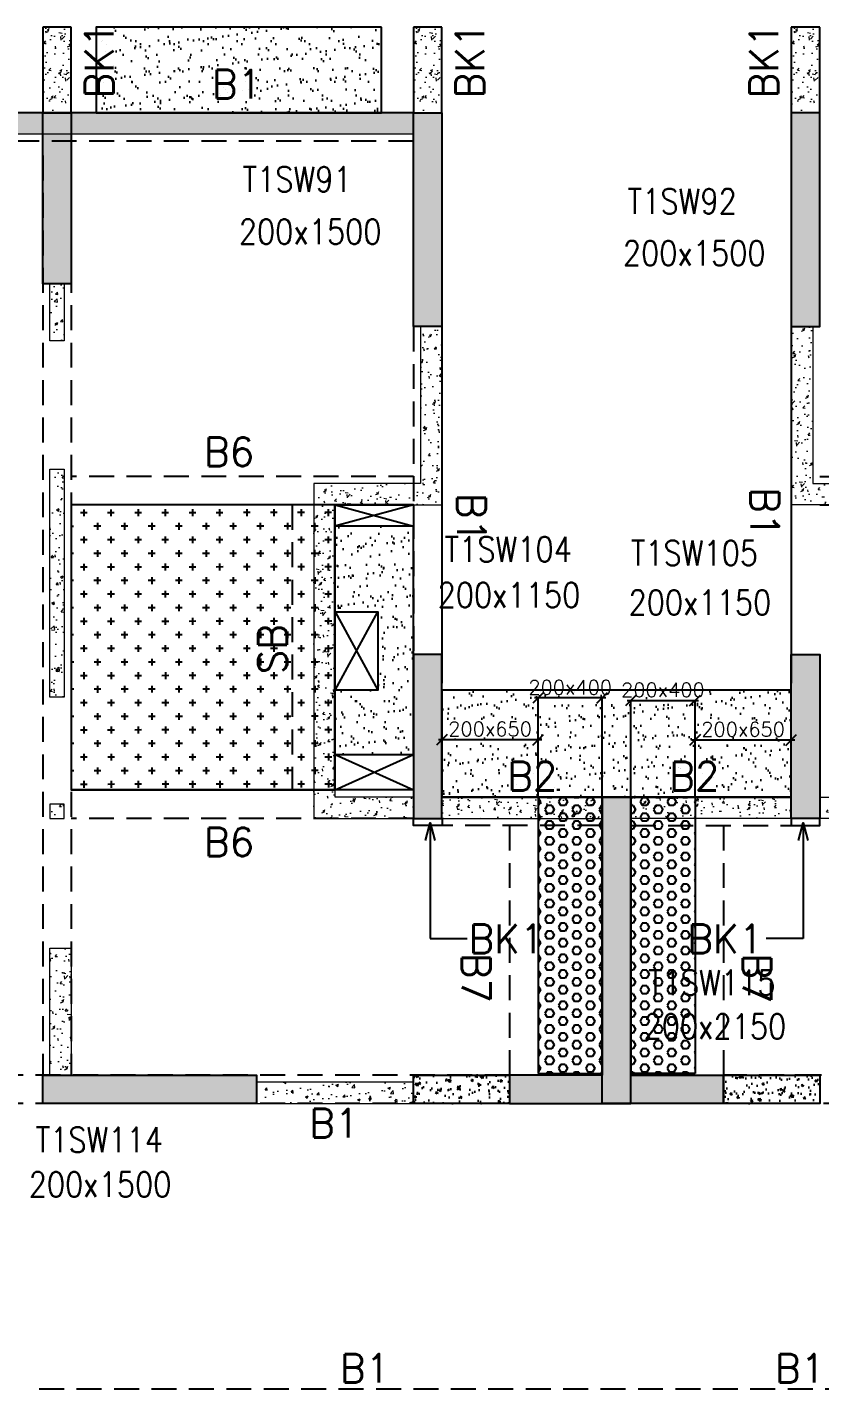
# Model space of a CAD drawing. Header units: millimetres. Extents: x 1078357 to 2594950, y -4969473 to -4636555.
# Drawn here: x 2122226 to 2127785, y -4665859 to -4656309 of the extents above; entities that cross this region are included whole.
import ezdxf

# ---------------------------------------------------------------- set-up
doc = ezdxf.new("R2010")
doc.units = ezdxf.units.MM
doc.header["$PDMODE"] = 35
for name, pattern in [('CONTINOUS', [0]), ('HIDDEN', [0.375, 0.25, -0.125]), ('New Retail block$0$CONTINOUS', [0])]:
    doc.linetypes.add(name, pattern=pattern)
doc.layers.get('0').update_dxf_attribs({"lineweight": 0})
doc.layers.get('Defpoints').update_dxf_attribs({"lineweight": 0})
for name, color, linetype, lineweight in [('A-_ANOTDIMA_D-', 6, 'Continuous', 13), ('COL. NO.', 30, 'Continuous', 25), ('COL. SIZE', 7, 'Continuous', 25), ('DIM', 9, 'Continuous', 25), ('HATCH', 8, 'Continuous', 30), ('RCC UPSTAND', 43, 'Continuous', 30), ('S-NON STR RCC WALL', 8, 'Continuous', 0)]:
    doc.layers.add(name, color=color, linetype=linetype, lineweight=lineweight)
for name, color, linetype in [('B-200x325', 201, 'HIDDEN'), ('B-200x375', 41, 'HIDDEN'), ('B-200x650', 241, 'HIDDEN'), ('B-300xSLAB THK.', 151, 'Continuous'), ('BK1-200x650', 241, 'HIDDEN'), ('DC BEAM NO.', 7, 'Continuous'), ('DROP SLAB', 8, 'Continuous'), ('NON STR. RCC WALL', 6, 'Continuous'), ('S-COLUMN_SHEAR WALL', 1, 'Continuous'), ('S-PROJECTION', 54, 'New Retail block$0$CONTINOUS'), ('SLAB FOLD', 8, 'Continuous')]:
    doc.layers.add(name, color=color, linetype=linetype)
doc.styles.add('Roman', font='romans')
doc.styles.add('ROMANS', font='romans.shx', dxfattribs={"width": 0.85})
doc.dimstyles.new('HARESH', dxfattribs={"dimtxt": 150, "dimasz": 75, "dimexe": 0, "dimexo": 0, "dimgap": 25, "dimtad": 1, "dimdec": 0, "dimdsep": 46, "dimtxsty": 'Roman', "dimblk": 'OBLIQUE', "dimcen": 225, "dimdle": 25, "dimclrd": 2, "dimclre": 2, "dimclrt": 7, "dimadec": 8, "dimazin": 1, "dimtfac": 1, "dimtdec": 0, "dimtmove": 0, "dimatfit": 0, "dimfxl": 1, "dimlwd": -1, "dimlwe": -1, "dimarcsym": 0})
pattern_1 = [(50, (-4290485.55, 23160377.68), (182.184669, -15.9390855), [19.05, -209.55]), (355, (-4290485.55, 23160377.68), (-35.2434214, 191.0568452), [15.24, -167.6405842]), (100.4514447, (-4290470.37, 23160376.35), (146.9412471, 175.1177519), [16.1900088, -178.0902446]), (46.1842, (-4290485.55, 23160428.48), (271.0790409, -42.042328), [28.575, -314.325]), (96.6355576, (-4290462.96, 23160424.97), (237.404134, 247.4261246), [24.2850231, -267.1356082]), (351.1841512, (-4290485.55, 23160428.48), (237.404134, 247.4261246), [22.859967, -251.459732]), (21, (-4290460.15, 23160415.78), (151.6143913, -102.2651982), [19.05, -209.55]), (326, (-4290460.15, 23160415.78), (61.8020283, 184.1879661), [15.24, -167.64]), (71.451445, (-4290447.52, 23160407.26), (213.4164193, 81.9227689), [16.1900088, -178.0899376]), (37.5, (-4290485.55, 23160377.68), (3.08860325, 84.55503887), [0, -165.608, 0, -170.18, 0, -168.275]), (7.5, (-4290485.55, 23160377.68), (66.8196625, 100.18057482), [0, -97.028, 0, -161.798, 0, -64.135]), (327.5, (-4290542.194, 23160377.68), (135.59059517, -5.728744), [0, -63.5, 0, -198.12, 0, -262.89]), (317.5, (-4290567.59, 23160377.68), (148.1291814, 25.42649103), [0, -82.55, 0, -131.572, 0, -186.69])]
pattern_2 = [(180, (2051610.09, -4474904.467), (-7e-15, -54.992613), [31.75, -63.5]), (300, (2051610.09, -4474904.467), (47.625, 27.496307), [31.75, -63.5]), (240, (2051578.34, -4474904.467), (47.625, -27.496307), [31.75, -63.5])]

# ---------------------------------------------------------------- blocks, each defined once
blk = doc.blocks.new('_Oblique')
at = {"color": 0, "linetype": 'ByBlock', "lineweight": -2}
blk.add_line((-0.5, -0.5), (0.5, 0.5), dxfattribs=at)
blk = doc.blocks.new('*D1564')
at = {"layer": 'Defpoints', "color": 0, "ltscale": 700, "transparency": 16777216}
for p in [(2125809.6, -4661013.9), (2125809.6, -4661709, 0), (2126259.7, -4661709, 0)]:
    blk.add_point(p, dxfattribs=at)
at = {"layer": 'DIM', "color": 2, "ltscale": 700, "transparency": 16777216}
for p, q in [((2126284.7, -4661013.9), (2125784.6, -4661013.9)), ((2125809.6, -4661709), (2125809.6, -4661013.9)), ((2126259.7, -4661709), (2126259.7, -4661013.9))]:
    blk.add_line(p, q, dxfattribs=at)
at = {"layer": 'DIM', "color": 2, "ltscale": 700, "transparency": 16777216, "xscale": 75, "yscale": 75, "zscale": 75, "rotation": 180}
blk.add_blockref('_Oblique', (2125809.6, -4661013.9), dxfattribs=at)
at = {"layer": 'DIM', "color": 2, "ltscale": 700, "transparency": 16777216, "xscale": 75, "yscale": 75, "zscale": 75}
blk.add_blockref('_Oblique', (2126259.7, -4661013.9), dxfattribs=at)
at = {"layer": 'DIM', "color": 7, "ltscale": 700, "transparency": 16777216, "insert": (2126034.7, -4660938.9), "char_height": 150, "attachment_point": 5, "style": 'Roman'}
blk.add_mtext('{\\H0.666667x;200x400}', dxfattribs=at)
blk = doc.blocks.new('*D1565')
at = {"layer": 'Defpoints', "color": 0, "ltscale": 700, "transparency": 16777216}
for p in [(2125134.9, -4661306.9), (2125134.9, -4661708.9, 0), (2125809.6, -4661709, 0)]:
    blk.add_point(p, dxfattribs=at)
at = {"layer": 'DIM', "color": 2, "ltscale": 700, "transparency": 16777216}
for p, q in [((2125834.6, -4661306.9), (2125109.9, -4661306.9)), ((2125134.9, -4661708.9), (2125134.9, -4661306.9)), ((2125809.6, -4661709), (2125809.6, -4661306.9))]:
    blk.add_line(p, q, dxfattribs=at)
at = {"layer": 'DIM', "color": 2, "ltscale": 700, "transparency": 16777216, "xscale": 75, "yscale": 75, "zscale": 75, "rotation": 180}
blk.add_blockref('_Oblique', (2125134.9, -4661306.9), dxfattribs=at)
at = {"layer": 'DIM', "color": 2, "ltscale": 700, "transparency": 16777216, "xscale": 75, "yscale": 75, "zscale": 75}
blk.add_blockref('_Oblique', (2125809.6, -4661306.9), dxfattribs=at)
at = {"layer": 'DIM', "color": 7, "ltscale": 700, "transparency": 16777216, "insert": (2125472.3, -4661231.9), "char_height": 150, "attachment_point": 5, "style": 'Roman'}
blk.add_mtext('{\\H0.666667x;200x650}', dxfattribs=at)
blk = doc.blocks.new('*D1566')
at = {"layer": 'Defpoints', "color": 0, "ltscale": 700, "transparency": 16777216}
for p in [(2126909.9, -4661032.2), (2126459.8, -4661709, 0), (2126909.9, -4661708.9, 0)]:
    blk.add_point(p, dxfattribs=at)
at = {"layer": 'DIM', "color": 2, "ltscale": 700, "transparency": 16777216}
for p, q in [((2126434.8, -4661032.2), (2126934.9, -4661032.2)), ((2126459.8, -4661709), (2126459.8, -4661032.2)), ((2126909.9, -4661708.9), (2126909.9, -4661032.2))]:
    blk.add_line(p, q, dxfattribs=at)
at = {"layer": 'DIM', "color": 2, "ltscale": 700, "transparency": 16777216, "xscale": 75, "yscale": 75, "zscale": 75, "rotation": 180}
blk.add_blockref('_Oblique', (2126459.8, -4661032.2), dxfattribs=at)
at = {"layer": 'DIM', "color": 2, "ltscale": 700, "transparency": 16777216, "xscale": 75, "yscale": 75, "zscale": 75}
blk.add_blockref('_Oblique', (2126909.9, -4661032.2), dxfattribs=at)
at = {"layer": 'DIM', "color": 7, "ltscale": 700, "transparency": 16777216, "insert": (2126684.8, -4660957.2), "char_height": 150, "attachment_point": 5, "style": 'Roman'}
blk.add_mtext('{\\H0.666667x;200x400}', dxfattribs=at)
blk = doc.blocks.new('*D1567')
at = {"layer": 'Defpoints', "color": 0, "ltscale": 700, "transparency": 16777216}
for p in [(2127584.8, -4661308.9), (2126909.9, -4661708.9, 0), (2127584.8, -4661708.9, 0)]:
    blk.add_point(p, dxfattribs=at)
at = {"layer": 'DIM', "color": 2, "ltscale": 700, "transparency": 16777216}
for p, q in [((2126884.9, -4661308.9), (2127609.8, -4661308.9)), ((2126909.9, -4661708.9), (2126909.9, -4661308.9)), ((2127584.8, -4661708.9), (2127584.8, -4661308.9))]:
    blk.add_line(p, q, dxfattribs=at)
at = {"layer": 'DIM', "color": 2, "ltscale": 700, "transparency": 16777216, "xscale": 75, "yscale": 75, "zscale": 75, "rotation": 180}
blk.add_blockref('_Oblique', (2126909.9, -4661308.9), dxfattribs=at)
at = {"layer": 'DIM', "color": 2, "ltscale": 700, "transparency": 16777216, "xscale": 75, "yscale": 75, "zscale": 75}
blk.add_blockref('_Oblique', (2127584.8, -4661308.9), dxfattribs=at)
at = {"layer": 'DIM', "color": 7, "ltscale": 700, "transparency": 16777216, "insert": (2127247.3, -4661233.9), "char_height": 150, "attachment_point": 5, "style": 'Roman'}
blk.add_mtext('{\\H0.666667x;200x650}', dxfattribs=at)
blk = doc.blocks.new('G$CD63B60BD')
at = {"layer": 'COL. NO.', "linetype": 'Continuous', "style": 'ROMANS', "width": 0.85}
for s, p in [('T1SW91', (74827, 15346.4, -320.4)), ('T1SW92', (77527.8, 15192.3, -320.4)), ('T1SW104', (76243.9, 12750.9, -320.4)), ('T1SW105', (77549.6, 12724.9, -320.4)), ('T1SW115', (77671.7, 9711.4, -320.4)), ('T1SW114', (73375.6, 8609.2, -320.4))]:
    blk.add_text(s, height=175, dxfattribs=at).set_placement(p)
at = {"layer": 'COL. SIZE', "linetype": 'Continuous', "style": 'ROMANS', "width": 0.85}
for s, p in [('200x1500', (74800.3, 14978.9, -320.4)), ('200x1500', (77494, 14827.7, -320.4)), ('200x1150', (76194.8, 12430, -320.4)), ('200x1150', (77533.7, 12377.4, -320.4)), ('200x2150', (77639.1, 9404, -320.4)), ('200x1500', (73326.5, 8295.7, -320.4))]:
    blk.add_text(s, height=175, dxfattribs=at).set_placement(p)

msp = doc.modelspace()

# ---------------------------------------------------------------- hatches: boundary and pattern name
at = {"layer": 'DROP SLAB'}
h = msp.add_hatch(dxfattribs=at)
h.set_pattern_fill('CROSS', color=8, scale=15, angle=179.96921)
h.set_pattern_definition([(180.03079016, (-2312731.52, 14064816.13), (-95.1987999, -95.3011726), [47.625, -142.875]), (270.03079016, (-2312755.34, 14064839.93), (95.3011726, -95.1987999), [47.625, -142.875])])
h.paths.add_polyline_path([(2124384.6, -4659659.8), (2122534.9, -4659659.8), (2122534.9, -4661659.6), (2124384.6, -4661659.6)])
at = {"layer": 'HATCH'}
h = msp.add_hatch(dxfattribs=at)
h.set_pattern_fill('AR-SAND', color=8, scale=3, angle=179.97015)
h.set_pattern_definition([(37.4701541, (-851648.2, 9330660.76), (-4.7236114, 146.8264517), [0, -115.824, 0, -129.54, 0, -123.825]), (7.4701541, (-851648.2, 9330660.76), (134.9689868, 214.9772528), [0, -62.484, 0, -104.394, 0, -40.005]), (327.4701541, (-851741.93, 9330660.81), (237.2979035, 0.3075449), [0, -38.1, 0, -137.16, 0, -179.07]), (317.4701541, (-851741.93, 9330660.81), (229.1017424, 66.759465), [0, -19.05, 0, -89.916, 0, -102.87])])
h.paths.add_polyline_path([(2124710.3, -4656309.5), (2122710.3, -4656309.5), (2122710.3, -4656909.5), (2124710.3, -4656909.5)])
h = msp.add_hatch(dxfattribs=at)
h.set_pattern_fill('AR-SAND', color=8, scale=3, angle=0.02985)
h.set_pattern_definition([(37.47015413, (-2907098.67, 18698699.15), (-4.72361136, 146.8264517), [0, -115.824, 0, -129.54, 0, -123.825]), (7.4701541, (-2907098.67, 18698699.15), (134.9689868, 214.9772528), [0, -62.484, 0, -104.394, 0, -40.005]), (327.4701541, (-2907192.4, 18698699.2), (237.2979035, 0.3075449), [0, -38.1, 0, -137.16, 0, -179.07]), (317.4701541, (-2907192.4, 18698699.2), (229.1017424, 66.759465), [0, -19.05, 0, -89.916, 0, -102.87])])
h.paths.add_polyline_path([(2124934.3, -4659809.5), (2124384.3, -4659809.5), (2124384.3, -4660409.5), (2124684.3, -4660409.5), (2124684.3, -4660959.5), (2124384.3, -4660959.4), (2124384.3, -4661409.5), (2124934.3, -4661409.5)])
h = msp.add_hatch(dxfattribs=at)
h.set_pattern_fill('AR-SAND', color=8, scale=3, angle=179.97015)
h.set_pattern_definition([(37.4701541, (-1948873.02, 14014629.86), (-4.72361136, 146.8264517), [0, -115.824, 0, -129.54, 0, -123.825]), (7.4701541, (-1948873.02, 14014629.86), (134.9689868, 214.9772528), [0, -62.484, 0, -104.394, 0, -40.005]), (327.4701541, (-1948966.74, 14014629.91), (237.2979035, 0.3075449), [0, -38.1, 0, -137.16, 0, -179.07]), (317.4701541, (-1948966.74, 14014629.9), (229.1017424, 66.759465), [0, -19.05, 0, -89.916, 0, -102.87])])
h.paths.add_polyline_path([(2127585.2, -4660959.4), (2125135.2, -4660959.4), (2125135.2, -4661709.4), (2127585.2, -4661709.4)])
h = msp.add_hatch(dxfattribs=at)
h.set_pattern_fill('AR-SAND', color=8, scale=3, angle=179.97015)
h.set_pattern_definition([(37.4701541, (-1948872.92, 14014629.86), (-4.72361136, 146.8264517), [0, -115.824, 0, -129.54, 0, -123.825]), (7.4701541, (-1948872.92, 14014629.86), (134.9689868, 214.9772528), [0, -62.484, 0, -104.394, 0, -40.005]), (327.4701541, (-1948966.65, 14014629.91), (237.2979035, 0.3075449), [0, -38.1, 0, -137.16, 0, -179.07]), (317.4701541, (-1948966.65, 14014629.9), (229.1017424, 66.759465), [0, -19.05, 0, -89.916, 0, -102.87])])
h.paths.add_polyline_path([(2127585.3, -4661109.5), (2125135.3, -4661109.5), (2125135.3, -4661709.4), (2127585.3, -4661709.4)])
at = {"layer": 'RCC UPSTAND'}
h = msp.add_hatch(dxfattribs=at)
h.set_pattern_fill('AR-CONC', color=8, scale=20, angle=90)
h.set_pattern_definition([(140, (-1083440.07, -7201079.07), (12.550427, 143.4520365), [15, -165]), (85, (-1083440.07, -7201079.07), (-150.438427, -27.7502667), [12, -132]), (190.4514445, (-1083439.02, -7201067.11), (-137.887998, 115.7017693), [12.7480384, -140.2284224]), (136.1842, (-1083480.07, -7201079.07), (33.103856, 213.448266), [22.5, -247.5]), (186.6356355, (-1083477.3, -7201061.28), (-194.82372, 186.932389), [19.122068, -210.342752]), (81.184164, (-1083480.07, -7201079.07), (-194.82372, 186.932389), [18, -198]), (111, (-1083470.07, -7201059.07), (80.523778, 119.3814104), [15, -165]), (56, (-1083470.07, -7201059.07), (-145.030009, 48.6630664), [12, -132]), (161.4514447, (-1083463.36, -7201049.12), (-64.5062306, 168.0444753), [12.748038, -140.2284224]), (127.5, (-1083440.066, -7201079.067), (-66.57877077, 2.43197106), [0, -130.4, 0, -134, 0, -132.5]), (97.5, (-1083440.066, -7201079.07), (-78.8823424, 52.6139075), [0, -76.4, 0, -127.4, 0, -50.5]), (57.5, (-1083440.066, -7201123.667), (4.51097435, 106.7644872), [0, -50, 0, -156, 0, -207]), (47.5, (-1083440.07, -7201143.67), (-20.0209965, 116.6372339), [0, -65, 0, -103.6, 0, -147])])
h.paths.add_polyline_path([(2125609.9, -4663659.6), (2125609.9, -4663859.6), (2124934.9, -4663859.6), (2124934.9, -4663659.6)])
h = msp.add_hatch(dxfattribs=at)
h.set_pattern_fill('AR-CONC', color=8, scale=20, angle=90)
h.set_pattern_definition([(140, (-1081915.07, -7201079.07), (12.550427, 143.4520365), [15, -165]), (85, (-1081915.07, -7201079.07), (-150.438427, -27.7502667), [12, -132]), (190.4514445, (-1081914.02, -7201067.11), (-137.887998, 115.7017693), [12.7480384, -140.2284224]), (136.1842, (-1081955.07, -7201079.07), (33.103856, 213.448266), [22.5, -247.5]), (186.6356355, (-1081952.3, -7201061.28), (-194.82372, 186.932389), [19.122068, -210.342752]), (81.184164, (-1081955.07, -7201079.07), (-194.82372, 186.932389), [18, -198]), (111, (-1081945.07, -7201059.07), (80.523778, 119.3814104), [15, -165]), (56, (-1081945.07, -7201059.07), (-145.030009, 48.6630664), [12, -132]), (161.4514447, (-1081938.36, -7201049.12), (-64.5062306, 168.0444753), [12.748038, -140.2284224]), (127.5, (-1081915.067, -7201079.067), (-66.57877077, 2.43197106), [0, -130.4, 0, -134, 0, -132.5]), (97.5, (-1081915.07, -7201079.07), (-78.8823424, 52.6139075), [0, -76.4, 0, -127.4, 0, -50.5]), (57.5, (-1081915.067, -7201123.667), (4.51097435, 106.7644872), [0, -50, 0, -156, 0, -207]), (47.5, (-1081915.07, -7201143.67), (-20.0209965, 116.6372339), [0, -65, 0, -103.6, 0, -147])])
h.paths.add_polyline_path([(2127784.9, -4663659.5), (2127784.9, -4663859.5), (2127109.9, -4663859.6), (2127109.9, -4663659.6)])
at = {"layer": 'S-COLUMN_SHEAR WALL', "lineweight": 25}
h = msp.add_hatch(color=1, dxfattribs=at)
h.dxf.hatch_style = 1
h.paths.add_polyline_path([(2122334.9, -4658109.6), (2122534.9, -4658109.6), (2122534.9, -4656909.5), (2122334.9, -4656909.5)])
at = {"layer": 'S-COLUMN_SHEAR WALL', "lineweight": 25, "extrusion": (-1.00316e-06, 2.11765e-11, 1)}
h = msp.add_hatch(color=1, dxfattribs=at)
h.dxf.hatch_style = 1
h.paths.add_polyline_path([(2124934.9, -4656909.5), (2125134.9, -4656909.5), (2125134.9, -4658409.5), (2124934.9, -4658409.5)])
at = {"layer": 'S-COLUMN_SHEAR WALL', "lineweight": 25, "extrusion": (1.00316e-06, 1.91639e-11, 1)}
h = msp.add_hatch(color=1, dxfattribs=at)
h.dxf.hatch_style = 1
h.paths.add_polyline_path([(2127784.9, -4656909.5), (2127584.9, -4656909.5), (2127584.9, -4658409.5), (2127784.9, -4658409.5)])
at = {"layer": 'S-COLUMN_SHEAR WALL', "lineweight": 25, "extrusion": (-1.00316e-06, 2.11765e-11, 1)}
h = msp.add_hatch(color=1, dxfattribs=at)
h.dxf.hatch_style = 1
h.paths.add_polyline_path([(2124934.9, -4661859.5), (2125134.9, -4661859.5), (2125134.9, -4660709.5), (2124934.9, -4660709.5)])
at = {"layer": 'S-COLUMN_SHEAR WALL', "lineweight": 25, "extrusion": (1.00316e-06, 1.91639e-11, 1)}
h = msp.add_hatch(color=1, dxfattribs=at)
h.dxf.hatch_style = 1
h.paths.add_polyline_path([(2127784.9, -4661859.5), (2127584.9, -4661859.5), (2127584.9, -4660709.5), (2127784.9, -4660709.5)])
at = {"layer": 'S-COLUMN_SHEAR WALL', "lineweight": 25}
h = msp.add_hatch(color=1, dxfattribs=at)
h.dxf.hatch_style = 1
h.paths.add_polyline_path([(2126259.9, -4663659.6), (2125609.9, -4663659.6), (2125609.9, -4663859.6), (2126459.9, -4663859.6), (2126459.9, -4661709.6), (2126259.9, -4661709.6)])
at = {"layer": 'S-COLUMN_SHEAR WALL', "lineweight": 25, "extrusion": (1.00316e-06, 1.91639e-11, 1)}
h = msp.add_hatch(color=1, dxfattribs=at)
h.dxf.hatch_style = 1
h.paths.add_polyline_path([(2126459.9, -4663659.6), (2127109.9, -4663659.6), (2127109.9, -4663859.6), (2126259.9, -4663859.6), (2126259.9, -4661709.6), (2126459.9, -4661709.6)])
at = {"layer": 'S-COLUMN_SHEAR WALL', "lineweight": 25}
h = msp.add_hatch(color=1, dxfattribs=at)
h.dxf.hatch_style = 1
h.paths.add_polyline_path([(2122334.9, -4663659.5), (2123834.9, -4663659.5), (2123834.9, -4663859.5), (2122334.9, -4663859.5)])
at = {"layer": 'S-NON STR RCC WALL'}
h = msp.add_hatch(dxfattribs=at)
h.set_pattern_fill('AR-CONC', color=256, angle=180)
h.set_pattern_definition([(50, (-6411509.85, 32898778.74), (182.184669, -15.93908554), [19.05, -209.55]), (355, (-6411509.85, 32898778.74), (-35.2434214, 191.0568452), [15.24, -167.6405842]), (100.4514447, (-6411494.66, 32898777.41), (146.9412471, 175.1177519), [16.1900088, -178.0902446]), (46.1842, (-6411509.85, 32898829.54), (271.0790409, -42.0423279), [28.575, -314.325]), (96.6355576, (-6411487.26, 32898826.03), (237.404134, 247.4261246), [24.2850231, -267.1356082]), (351.1841512, (-6411509.85, 32898829.54), (237.404134, 247.4261246), [22.859967, -251.459732]), (21, (-6411484.45, 32898816.84), (151.61439127, -102.2651982), [19.05, -209.55]), (326, (-6411484.45, 32898816.84), (61.80202835, 184.1879661), [15.24, -167.64]), (71.451445, (-6411471.81, 32898808.31), (213.4164193, 81.9227689), [16.1900088, -178.0899376]), (37.5, (-6411509.845, 32898778.74), (3.08860325, 84.55503887), [0, -165.608, 0, -170.18, 0, -168.275]), (7.5, (-6411509.845, 32898778.74), (66.8196625, 100.18057482), [0, -97.028, 0, -161.798, 0, -64.135]), (327.5, (-6411566.49, 32898778.74), (135.59059517, -5.72874399), [0, -63.5, 0, -198.12, 0, -262.89]), (317.5, (-6411591.89, 32898778.74), (148.1291814, 25.42649103), [0, -82.55, 0, -131.572, 0, -186.69])])
h.paths.add_polyline_path([(2122534.9, -4656909.5), (2122534.9, -4656309.5), (2122334.9, -4656309.5), (2122334.9, -4656909.5), (2122534.9, -4656909.5)], is_closed=False)
h = msp.add_hatch(dxfattribs=at)
h.set_pattern_fill('AR-CONC', color=256, angle=180)
h.set_pattern_definition([(50, (-6408909.82, 32898778.73), (182.184669, -15.93908554), [19.05, -209.55]), (355, (-6408909.82, 32898778.73), (-35.2434214, 191.0568452), [15.24, -167.6405842]), (100.4514447, (-6408894.64, 32898777.4), (146.9412471, 175.1177519), [16.1900088, -178.0902446]), (46.1842, (-6408909.82, 32898829.53), (271.0790409, -42.0423279), [28.575, -314.325]), (96.6355576, (-6408887.23, 32898826.03), (237.404134, 247.4261246), [24.2850231, -267.1356082]), (351.1841512, (-6408909.82, 32898829.53), (237.404134, 247.4261246), [22.859967, -251.459732]), (21, (-6408884.42, 32898816.83), (151.61439127, -102.2651982), [19.05, -209.55]), (326, (-6408884.42, 32898816.83), (61.80202835, 184.1879661), [15.24, -167.64]), (71.451445, (-6408871.79, 32898808.31), (213.4164193, 81.9227689), [16.1900088, -178.0899376]), (37.5, (-6408909.825, 32898778.73), (3.08860325, 84.55503887), [0, -165.608, 0, -170.18, 0, -168.275]), (7.5, (-6408909.825, 32898778.73), (66.8196625, 100.18057482), [0, -97.028, 0, -161.798, 0, -64.135]), (327.5, (-6408966.47, 32898778.73), (135.59059517, -5.72874399), [0, -63.5, 0, -198.12, 0, -262.89]), (317.5, (-6408991.87, 32898778.73), (148.1291814, 25.42649103), [0, -82.55, 0, -131.572, 0, -186.69])])
h.paths.add_polyline_path([(2125134.9, -4656909.5), (2125134.9, -4656309.5), (2124935, -4656309.5), (2124935, -4656909.5), (2125134.9, -4656909.5)], is_closed=False)
h = msp.add_hatch(dxfattribs=at)
h.set_pattern_fill('AR-CONC', color=256, angle=180)
h.set_pattern_definition([(50, (-6406259.85, 32898778.74), (182.184669, -15.93908554), [19.05, -209.55]), (355, (-6406259.85, 32898778.74), (-35.2434214, 191.0568452), [15.24, -167.6405842]), (100.4514447, (-6406244.66, 32898777.41), (146.9412471, 175.1177519), [16.1900088, -178.0902446]), (46.1842, (-6406259.85, 32898829.54), (271.0790409, -42.0423279), [28.575, -314.325]), (96.6355576, (-6406237.26, 32898826.04), (237.404134, 247.4261246), [24.2850231, -267.1356082]), (351.1841512, (-6406259.85, 32898829.54), (237.404134, 247.4261246), [22.859967, -251.459732]), (21, (-6406234.45, 32898816.84), (151.61439127, -102.2651982), [19.05, -209.55]), (326, (-6406234.45, 32898816.84), (61.80202835, 184.1879661), [15.24, -167.64]), (71.451445, (-6406221.81, 32898808.32), (213.4164193, 81.9227689), [16.1900088, -178.0899376]), (37.5, (-6406259.845, 32898778.74), (3.08860325, 84.55503887), [0, -165.608, 0, -170.18, 0, -168.275]), (7.5, (-6406259.845, 32898778.74), (66.8196625, 100.18057482), [0, -97.028, 0, -161.798, 0, -64.135]), (327.5, (-6406316.49, 32898778.74), (135.59059517, -5.72874399), [0, -63.5, 0, -198.12, 0, -262.89]), (317.5, (-6406341.89, 32898778.74), (148.1291814, 25.42649103), [0, -82.55, 0, -131.572, 0, -186.69])])
h.paths.add_polyline_path([(2127784.9, -4656909.5), (2127784.9, -4656309.5), (2127584.9, -4656309.5), (2127584.9, -4656909.5), (2127784.9, -4656909.5)], is_closed=False)
h = msp.add_hatch(dxfattribs=at)
h.set_pattern_fill('AR-CONC', color=256, angle=180)
h.set_pattern_definition([(50, (-3193260.84, 18476358.49), (182.184669, -15.9390855), [19.05, -209.55]), (355, (-3193260.84, 18476358.5), (-35.2434214, 191.0568452), [15.24, -167.6405842]), (100.4514447, (-3193245.65, 18476357.16), (146.9412471, 175.1177519), [16.1900088, -178.0902446]), (46.1842, (-3193260.84, 18476409.3), (271.0790409, -42.042328), [28.575, -314.325]), (96.6355576, (-3193238.25, 18476405.8), (237.404134, 247.4261246), [24.285023, -267.135608]), (351.1841512, (-3193260.84, 18476409.3), (237.404134, 247.4261246), [22.859967, -251.459732]), (21, (-3193235.44, 18476396.59), (151.6143913, -102.2651982), [19.05, -209.55]), (326, (-3193235.44, 18476396.6), (61.8020283, 184.1879661), [15.24, -167.64]), (71.451445, (-3193222.8, 18476388.07), (213.4164193, 81.9227689), [16.1900088, -178.0899376]), (37.5, (-3193260.836, 18476358.49), (3.08860325, 84.55503887), [0, -165.608, 0, -170.18, 0, -168.275]), (7.5, (-3193260.84, 18476358.49), (66.8196625, 100.18057482), [0, -97.028, 0, -161.798, 0, -64.135]), (327.5, (-3193317.48, 18476358.49), (135.59059517, -5.728744), [0, -63.5, 0, -198.12, 0, -262.89]), (317.5, (-3193342.88, 18476358.49), (148.1291814, 25.42649103), [0, -82.55, 0, -131.572, 0, -186.69])])
h.paths.add_polyline_path([(2124610.3, -4656909.5), (2124935.3, -4656909.5), (2124935.3, -4657059.5), (2124610.3, -4657059.5)])
h.paths.add_polyline_path([(2122810.3, -4656909.5), (2124610.3, -4656909.5), (2124610.3, -4657059.5), (2122810.3, -4657059.5)])
h.paths.add_polyline_path([(2116860.3, -4656909.6), (2117610.3, -4656909.6), (2117610.3, -4657059.5), (2116860.3, -4657059.5)])
h.paths.add_polyline_path([(2117610.3, -4656909.5), (2119410.3, -4656909.5), (2119410.3, -4657059.5), (2117610.3, -4657059.5)])
h.paths.add_polyline_path([(2122060.3, -4656909.5), (2122810.3, -4656909.5), (2122810.3, -4657059.5), (2122060.3, -4657059.5)])
h.paths.add_polyline_path([(2120260.3, -4656909.5), (2122060.3, -4656909.5), (2122060.3, -4657059.5), (2120260.3, -4657059.5)])
h.paths.add_polyline_path([(2114738.3, -4656909.5), (2115060.3, -4656909.5), (2115060.3, -4657059.5), (2114738.3, -4657059.5)])
h.paths.add_polyline_path([(2119410.3, -4656909.5), (2119735.3, -4656909.5), (2119735.3, -4657059.5), (2119410.3, -4657059.5)])
h.paths.add_polyline_path([(2119935.3, -4656909.5), (2120260.3, -4656909.5), (2120260.3, -4657059.5), (2119935.3, -4657059.5)])
h.paths.add_polyline_path([(2115060.3, -4656909.5), (2116860.3, -4656909.5), (2116860.3, -4657059.5), (2115060.3, -4657059.5)])
h = msp.add_hatch(dxfattribs=at)
h.set_pattern_fill('AR-CONC', color=256, angle=180)
h.set_pattern_definition([(50, (2122448.17, -4843902.48), (182.18467, -15.93909), [19.05, -209.55]), (355, (2122448.17, -4843902.48), (-35.24342, 191.05685), [15.24, -167.64058]), (100.45144, (2122463.35, -4843903.81), (146.94125, 175.11775), [16.19, -178.09024]), (46.1842, (2122448.17, -4843851.68), (271.07904, -42.04233), [28.575, -314.325]), (96.63556, (2122470.76, -4843855.19), (237.40413, 247.42612), [24.28502, -267.1356]), (351.18415, (2122448.17, -4843851.68), (237.40413, 247.42612), [22.85997, -251.45973]), (21, (2122473.57, -4843864.38), (151.61439, -102.2652), [19.05, -209.55]), (326, (2122473.57, -4843864.38), (61.80203, 184.18797), [15.24, -167.64]), (71.45144, (2122486.2, -4843872.9), (213.41642, 81.92277), [16.19, -178.08994]), (37.5, (2122448.17, -4843902.48), (3.088603, 84.55504), [0, -165.608, 0, -170.18, 0, -168.275]), (7.5, (2122448.17, -4843902.48), (66.819663, 100.180575), [0, -97.028, 0, -161.798, 0, -64.135]), (327.5, (2122391.525, -4843902.48), (135.590595, -5.728744), [0, -63.5, 0, -198.12, 0, -262.89]), (317.5, (2122366.12, -4843902.48), (148.12918, 25.42649), [0, -82.55, 0, -131.572, 0, -186.69])])
h.paths.add_polyline_path([(2122385.4, -4658109.5), (2122485.4, -4658109.5), (2122485.3, -4658509.5), (2122385.3, -4658509.5)])
h = msp.add_hatch(dxfattribs=at)
h.set_pattern_fill('AR-CONC', color=256)
h.set_pattern_definition(pattern_1)
h.paths.add_polyline_path([(2124235.3, -4659509.5), (2124235.3, -4661859.5), (2124935.3, -4661859.5), (2124935.3, -4661709.5), (2124385.3, -4661709.5), (2124385.3, -4659659.5), (2125135.3, -4659659.5), (2125135.3, -4658409.4), (2124985.3, -4658409.4), (2124985.3, -4659509.5)])
h = msp.add_hatch(dxfattribs=at)
h.set_pattern_fill('AR-CONC', color=256, angle=180)
h.set_pattern_definition(pattern_1)
h.paths.add_polyline_path([(2128485.3, -4659509.5), (2128485.3, -4661859.5), (2127785.3, -4661859.5), (2127785.3, -4661709.5), (2128335.3, -4661709.5), (2128335.3, -4659659.5), (2127585.3, -4659659.5), (2127585.3, -4658409.4), (2127735.3, -4658409.4), (2127735.3, -4659509.5)])
h = msp.add_hatch(dxfattribs=at)
h.set_pattern_fill('AR-CONC', color=256, angle=180)
h.set_pattern_definition([(50, (3219672.88, -9527921.67), (182.184669, -15.9390855), [19.05, -209.55]), (355, (3219672.88, -9527921.67), (-35.2434214, 191.056845), [15.24, -167.640584]), (100.4514447, (3219688.06, -9527923), (146.941247, 175.117752), [16.190009, -178.0902446]), (46.1842, (3219672.88, -9527870.87), (271.079041, -42.042328), [28.575, -314.325]), (96.6355576, (3219695.47, -9527874.37), (237.404134, 247.426125), [24.285023, -267.135608]), (351.184151, (3219672.88, -9527870.87), (237.404134, 247.426125), [22.859967, -251.459732]), (21, (3219698.28, -9527883.57), (151.6143913, -102.265198), [19.05, -209.55]), (326, (3219698.28, -9527883.57), (61.802028, 184.187966), [15.24, -167.64]), (71.451445, (3219710.92, -9527892.09), (213.416419, 81.922769), [16.190009, -178.0899376]), (37.5, (3219672.88, -9527921.67), (3.08860325, 84.5550389), [0, -165.608, 0, -170.18, 0, -168.275]), (7.5, (3219672.88, -9527921.67), (66.8196625, 100.1805748), [0, -97.028, 0, -161.798, 0, -64.135]), (327.5, (3219616.24, -9527921.67), (135.5905952, -5.728744), [0, -63.5, 0, -198.12, 0, -262.89]), (317.5, (3219590.84, -9527921.67), (148.1291814, 25.426491), [0, -82.55, 0, -131.572, 0, -186.69])])
h.paths.add_polyline_path([(2122385.3, -4659409.5), (2122485.3, -4659409.5), (2122485.3, -4661009.5), (2122385.3, -4661009.5)])
h = msp.add_hatch(dxfattribs=at)
h.set_pattern_fill('AR-CONC', color=256)
h.set_pattern_definition(pattern_1)
h.paths.add_polyline_path([(2126260.3, -4661709.5), (2125135.3, -4661709.5), (2125135.3, -4661859.5), (2126260.3, -4661859.5)])
h = msp.add_hatch(dxfattribs=at)
h.set_pattern_fill('AR-CONC', color=256, angle=180)
h.set_pattern_definition(pattern_1)
h.paths.add_polyline_path([(2126460.3, -4661709.5), (2127585.3, -4661709.5), (2127585.3, -4661859.5), (2126460.3, -4661859.5)])
h = msp.add_hatch(dxfattribs=at)
h.set_pattern_fill('AR-CONC', color=256, angle=180)
h.set_pattern_definition([(50, (3219659.67, -9529286.33), (182.184669, -15.9390855), [19.05, -209.55]), (355, (3219659.67, -9529286.33), (-35.2434214, 191.056845), [15.24, -167.640584]), (100.4514447, (3219674.85, -9529287.66), (146.941247, 175.117752), [16.190009, -178.0902446]), (46.1842, (3219659.67, -9529235.53), (271.079041, -42.042328), [28.575, -314.325]), (96.6355576, (3219682.26, -9529239.04), (237.404134, 247.426125), [24.285023, -267.135608]), (351.184151, (3219659.67, -9529235.53), (237.404134, 247.426125), [22.859967, -251.459732]), (21, (3219685.07, -9529248.23), (151.6143913, -102.265198), [19.05, -209.55]), (326, (3219685.07, -9529248.23), (61.802028, 184.187966), [15.24, -167.64]), (71.451445, (3219697.7, -9529256.76), (213.416419, 81.922769), [16.190009, -178.0899376]), (37.5, (3219659.67, -9529286.333), (3.08860325, 84.5550389), [0, -165.608, 0, -170.18, 0, -168.275]), (7.5, (3219659.67, -9529286.33), (66.8196625, 100.1805748), [0, -97.028, 0, -161.798, 0, -64.135]), (327.5, (3219603.027, -9529286.333), (135.5905952, -5.728744), [0, -63.5, 0, -198.12, 0, -262.89]), (317.5, (3219577.63, -9529286.33), (148.1291814, 25.426491), [0, -82.55, 0, -131.572, 0, -186.69])])
h.paths.add_polyline_path([(2122385.3, -4661859.5), (2122485.3, -4661859.5), (2122485.3, -4661759.5), (2122385.3, -4661759.5)])
h = msp.add_hatch(dxfattribs=at)
h.set_pattern_fill('AR-CONC', color=256, angle=180)
h.set_pattern_definition([(50, (-5329150.01, 27844396.86), (182.184669, -15.93908554), [19.05, -209.55]), (355, (-5329150.01, 27844396.86), (-35.2434214, 191.0568452), [15.24, -167.6405842]), (100.4514447, (-5329134.83, 27844395.53), (146.9412471, 175.1177519), [16.1900088, -178.0902446]), (46.1842, (-5329150.01, 27844447.66), (271.0790409, -42.042328), [28.575, -314.325]), (96.6355576, (-5329127.42, 27844444.15), (237.404134, 247.4261246), [24.2850231, -267.1356082]), (351.1841512, (-5329150, 27844447.66), (237.404134, 247.4261246), [22.859967, -251.459732]), (21, (-5329124.61, 27844434.96), (151.6143913, -102.2651982), [19.05, -209.55]), (326, (-5329124.61, 27844434.96), (61.8020283, 184.1879661), [15.24, -167.64]), (71.451445, (-5329111.98, 27844426.44), (213.4164193, 81.9227689), [16.1900088, -178.0899376]), (37.5, (-5329150.01, 27844396.86), (3.08860325, 84.55503887), [0, -165.608, 0, -170.18, 0, -168.275]), (7.5, (-5329150.01, 27844396.86), (66.8196625, 100.18057482), [0, -97.028, 0, -161.798, 0, -64.135]), (327.5, (-5329206.655, 27844396.86), (135.59059517, -5.72874399), [0, -63.5, 0, -198.12, 0, -262.89]), (317.5, (-5329232.05, 27844396.86), (148.1291814, 25.42649103), [0, -82.55, 0, -131.572, 0, -186.69])])
h.paths.add_polyline_path([(2122385.3, -4662769.5), (2122535.3, -4662769.5), (2122535.3, -4663659.4), (2122385.3, -4663659.4)])
at = {"layer": 'S-NON STR RCC WALL', "ltscale": 700}
h = msp.add_hatch(dxfattribs=at)
h.set_pattern_fill('AR-CONC', color=256)
h.set_pattern_definition([(50, (2070818.55, -4852168.96), (182.18467, -15.93909), [19.05, -209.55]), (355, (2070818.55, -4852168.96), (-35.24342, 191.05685), [15.24, -167.64058]), (100.45144, (2070833.73, -4852170.29), (146.94125, 175.11775), [16.19001, -178.09024]), (46.1842, (2070818.55, -4852118.16), (271.07904, -42.04233), [28.575, -314.325]), (96.63556, (2070841.14, -4852121.66), (237.40413, 247.42612), [24.28502, -267.1356]), (351.18415, (2070818.55, -4852118.16), (237.40413, 247.42612), [22.85997, -251.45973]), (21, (2070843.95, -4852130.86), (151.61439, -102.2652), [19.05, -209.55]), (326, (2070843.95, -4852130.86), (61.80203, 184.18797), [15.24, -167.64]), (71.45144, (2070856.58, -4852139.38), (213.41642, 81.92277), [16.19001, -178.08994]), (37.5, (2070818.547, -4852168.96), (3.088603, 84.555039), [0, -165.608, 0, -170.18, 0, -168.275]), (7.5, (2070818.55, -4852168.96), (66.819663, 100.180575), [0, -97.028, 0, -161.798, 0, -64.135]), (327.5, (2070761.905, -4852168.96), (135.590595, -5.728744), [0, -63.5, 0, -198.12, 0, -262.89]), (317.5, (2070736.5, -4852168.96), (148.12918, 25.42649), [0, -82.55, 0, -131.572, 0, -186.69])])
h.paths.add_polyline_path([(2124935.3, -4663709.5), (2123835.1, -4663709.5), (2123835.1, -4663859.4), (2124935.3, -4663859.4)])
at = {"layer": 'SLAB FOLD', "ltscale": 1000}
h = msp.add_hatch(dxfattribs=at)
h.set_pattern_fill('HEX', color=8, scale=10, angle=180)
h.set_pattern_definition(pattern_2)
h.paths.add_polyline_path([(2126260.1, -4663648.9), (2125810.1, -4663648.9), (2125810.1, -4661709.5), (2126260.1, -4661709.5)])
h = msp.add_hatch(dxfattribs=at)
h.set_pattern_fill('HEX', color=8, scale=10, angle=180)
h.set_pattern_definition(pattern_2)
h.paths.add_polyline_path([(2126910.1, -4663649.4), (2126460.1, -4663649.4), (2126460.1, -4661709.5), (2126910.1, -4661709.5)])

# ---------------------------------------------------------------- linework, layer by layer
at = {"layer": 'B-200x325', "ltscale": 700}
for p, q in [((2124934.9, -4659459.8, 0), (2122535, -4659459.8, 0)), ((2127784.9, -4659459.7, 0), (2130184.9, -4659459.7, 0)), ((2124934.7, -4661859.6, 0), (2122534.9, -4661859.6, 0))]:
    msp.add_line(p, q, dxfattribs=at)
at = {"layer": 'B-200x325', "linetype": 'Continuous', "ltscale": 700}
for p, q in [((2124934.9, -4659659.8, 0), (2122534.9, -4659659.8, 0)), ((2127784.9, -4659659.7, 0), (2130184.9, -4659659.7, 0)), ((2124934.7, -4661659.6, 0), (2122534.9, -4661659.6, 0))]:
    msp.add_line(p, q, dxfattribs=at)
at = {"layer": 'B-200x375', "ltscale": 700}
for p, q in [((2125609.8, -4661909.5, 0), (2125609.8, -4663659.5, 0)), ((2127110.1, -4661909.5, 0), (2127110.1, -4663659.5, 0))]:
    msp.add_line(p, q, dxfattribs=at)
at = {"layer": 'B-200x375', "linetype": 'Continuous', "ltscale": 700}
for p, q in [((2125809.8, -4661909.5, 0), (2125809.8, -4663648.8, 0)), ((2126910.1, -4661909.5, 0), (2126910.1, -4663648.8, 0))]:
    msp.add_line(p, q, dxfattribs=at)
at = {"layer": 'B-200x650', "linetype": 'CONTINOUS', "ltscale": 700}
for p, q in [((2122534.9, -4656309.5, 0), (2122334.9, -4656309.5, 0)), ((2122334.9, -4656309.5, 0), (2122334.9, -4656909.5, 0)), ((2122534.9, -4656909.5, 0), (2122534.9, -4656309.5, 0)), ((2125134.9, -4656309.5, 0), (2124934.9, -4656309.5, 0)), ((2124934.9, -4656309.5, 0), (2124934.9, -4656909.5, 0)), ((2125134.9, -4656909.5, 0), (2125134.9, -4656309.5, 0)), ((2127784.9, -4656309.5, 0), (2127584.9, -4656309.5, 0)), ((2127584.9, -4656309.5, 0), (2127584.9, -4656909.5, 0)), ((2127784.9, -4656909.5, 0), (2127784.9, -4656309.5, 0)), ((2124935.3, -4656909.5, 0), (2119935.3, -4656909.5, 0)), ((2125135.3, -4658409.4, 0), (2125135.3, -4660909.5, 0)), ((2127585.3, -4658409.4, 0), (2127585.3, -4660909.5, 0)), ((2127585.3, -4661709.4, 0), (2125135.3, -4661709.4, 0))]:
    msp.add_line(p, q, dxfattribs=at)
at = {"layer": 'B-200x650', "linetype": 'HIDDEN', "ltscale": 700}
for p, q in [((2124935.3, -4657109.5, 0), (2119935.3, -4657109.5, 0)), ((2122335.3, -4657209.5, 0), (2122335.3, -4663659.4, 0)), ((2122535.3, -4657209.5, 0), (2122535.3, -4663659.4, 0)), ((2124935.3, -4658409.4, 0), (2124935.3, -4660909.5, 0)), ((2126260.3, -4661909.4, 0), (2125135.3, -4661909.4, 0)), ((2126460.3, -4661909.4, 0), (2127585.3, -4661909.4, 0)), ((2125610.1, -4663659.4, 0), (2119935.3, -4663659.4, 0)), ((2132785.3, -4663659.4, 0), (2127110.1, -4663659.4, 0)), ((2125610.1, -4663859.4, 0), (2113410.1, -4663859.4, 0)), ((2135335.3, -4663859.4, 0), (2127110.1, -4663859.4, 0)), ((2122310.3, -4665859.5, 0), (2131140.3, -4665859.5, 0))]:
    msp.add_line(p, q, dxfattribs=at)
at = {"layer": 'B-300xSLAB THK.', "linetype": 'HIDDEN', "ltscale": 700}
msp.add_line((2124084.6, -4659659.8, 0), (2124084.6, -4661659.6, 0), dxfattribs=at)
at = {"layer": 'B-300xSLAB THK.', "linetype": 'ByBlock', "ltscale": 700}
msp.add_line((2124384.6, -4659659.8, 0), (2124384.6, -4661659.6, 0), dxfattribs=at)
at = {"layer": 'BK1-200x650', "linetype": 'Continuous', "ltscale": 700, "elevation": 0}
for points in [[(2124935.4, -4661859.5), (2125135.4, -4661859.5), (2125135.4, -4661909.7), (2124935.4, -4661909.7)], [(2127785.4, -4661859.5), (2127585.4, -4661859.5), (2127585.4, -4661909.7), (2127785.4, -4661909.7)]]:
    msp.add_lwpolyline(points, close=True, dxfattribs=at)
at = {"layer": 'DROP SLAB', "color": 3, "linetype": 'CONTINOUS', "ltscale": 500}
for p, q in [((2124934.6, -4659659.5, 0), (2124384.6, -4659809.5, 0)), ((2124385.5, -4659659.8, 0), (2124934.6, -4659809.5, 0)), ((2124384.9, -4660409.5, 0), (2124685, -4660959.5, 0)), ((2124384.9, -4660959.5, 0), (2124685, -4660409.5, 0)), ((2124385.1, -4661409.5, 0), (2124934.9, -4661659.6, 0)), ((2124385.1, -4661659.6, 0), (2124935.1, -4661409.5, 0))]:
    msp.add_line(p, q, dxfattribs=at)
at = {"layer": 'DROP SLAB', "color": 3, "linetype": 'CONTINOUS', "ltscale": 500, "elevation": 0}
for points in [[(2124384.6, -4659659.8), (2122534.9, -4659659.8), (2122534.9, -4661659.6), (2124384.6, -4661659.6)], [(2124384.6, -4659659.8), (2124934.6, -4659659.8), (2124934.6, -4659809.5), (2124384.6, -4659809.5)], [(2124385, -4660409.5), (2124685, -4660409.5), (2124685, -4660959.5), (2124385, -4660959.5)], [(2124385.1, -4661409.5), (2124934.9, -4661409.5), (2124934.9, -4661659.6), (2124385.1, -4661659.6)]]:
    msp.add_lwpolyline(points, close=True, dxfattribs=at)
at = {"layer": 'NON STR. RCC WALL', "elevation": 0}
for points in [[(2125609.9, -4663659.6), (2125609.9, -4663859.6), (2124934.9, -4663859.6), (2124934.9, -4663659.6)], [(2127784.9, -4663659.5), (2127784.9, -4663859.5), (2127109.9, -4663859.6), (2127109.9, -4663659.6)]]:
    msp.add_lwpolyline(points, close=True, dxfattribs=at)
at = {"layer": 'S-COLUMN_SHEAR WALL', "color": 1, "lineweight": 25, "elevation": 0}
for points in [[(2122334.9, -4656909.5), (2122534.9, -4656909.5), (2122534.9, -4658109.6), (2122334.9, -4658109.6)], [(2122334.9, -4663659.5), (2123834.9, -4663659.5), (2123834.9, -4663859.5), (2122334.9, -4663859.5)]]:
    msp.add_lwpolyline(points, close=True, dxfattribs=at)
at = {"layer": 'S-COLUMN_SHEAR WALL', "color": 1, "lineweight": 25, "extrusion": (-1.00316e-06, 2.11765e-11, 1), "elevation": -2.1}
for points in [[(2124934.9, -4656909.5), (2125134.9, -4656909.5), (2125134.9, -4658409.5), (2124934.9, -4658409.5)], [(2124934.9, -4661859.5), (2125134.9, -4661859.5), (2125134.9, -4660709.5), (2124934.9, -4660709.5)]]:
    msp.add_lwpolyline(points, close=True, dxfattribs=at)
at = {"layer": 'S-COLUMN_SHEAR WALL', "color": 1, "lineweight": 25, "extrusion": (1.00316e-06, 1.91639e-11, 1), "elevation": 2.1}
for points in [[(2127784.9, -4656909.5), (2127584.9, -4656909.5), (2127584.9, -4658409.5), (2127784.9, -4658409.5)], [(2127784.9, -4661859.5), (2127584.9, -4661859.5), (2127584.9, -4660709.5), (2127784.9, -4660709.5)]]:
    msp.add_lwpolyline(points, close=True, dxfattribs=at)
at = {"layer": 'S-COLUMN_SHEAR WALL', "color": 1, "lineweight": 25, "elevation": 0}
msp.add_lwpolyline([(2126259.9, -4663659.6), (2125609.9, -4663659.6), (2125609.9, -4663859.6), (2126459.9, -4663859.6), (2126459.9, -4661709.6), (2126259.9, -4661709.6), (2126259.9, -4663659.6)], dxfattribs=at)
at = {"layer": 'S-COLUMN_SHEAR WALL', "color": 1, "lineweight": 25, "extrusion": (1.00316e-06, 1.91639e-11, 1), "elevation": 2.1}
msp.add_lwpolyline([(2126459.9, -4663659.6), (2127109.9, -4663659.6), (2127109.9, -4663859.6), (2126259.9, -4663859.6), (2126259.9, -4661709.6), (2126459.9, -4661709.6), (2126459.9, -4663659.6)], dxfattribs=at)
at = {"layer": 'S-NON STR RCC WALL', "elevation": 0}
for points in [[(2119935.3, -4656909.5), (2124935.3, -4656909.5), (2124935.3, -4657059.5), (2119935.3, -4657059.5)], [(2122385.4, -4658109.5), (2122485.4, -4658109.5), (2122485.3, -4658509.5), (2122385.3, -4658509.5)], [(2124235.3, -4659509.5), (2124235.3, -4661859.5), (2124935.3, -4661859.5), (2124935.3, -4661709.5), (2124385.3, -4661709.5), (2124385.3, -4659659.5), (2125135.3, -4659659.5), (2125135.3, -4658409.4), (2124985.3, -4658409.4), (2124985.3, -4659509.5)], [(2128485.3, -4659509.5), (2128485.3, -4661859.5), (2127785.3, -4661859.5), (2127785.3, -4661709.5), (2128335.3, -4661709.5), (2128335.3, -4659659.5), (2127585.3, -4659659.5), (2127585.3, -4658409.4), (2127735.3, -4658409.4), (2127735.3, -4659509.5)], [(2126260.3, -4661709.5), (2125135.3, -4661709.5), (2125135.3, -4661859.5), (2126260.3, -4661859.5)], [(2126460.3, -4661709.5), (2127585.3, -4661709.5), (2127585.3, -4661859.5), (2126460.3, -4661859.5)]]:
    msp.add_lwpolyline(points, close=True, dxfattribs=at)
at = {"layer": 'S-NON STR RCC WALL', "ltscale": 700, "elevation": 0}
for points in [[(2122385.3, -4659409.5), (2122485.3, -4659409.5), (2122485.3, -4661009.5), (2122385.3, -4661009.5)], [(2122385.3, -4661859.5), (2122485.3, -4661859.5), (2122485.3, -4661759.5), (2122385.3, -4661759.5)], [(2122385.3, -4662769.5), (2122535.3, -4662769.5), (2122535.3, -4663659.4), (2122385.3, -4663659.4)], [(2124935.3, -4663709.5), (2123835.1, -4663709.5), (2123835.1, -4663859.4), (2124935.3, -4663859.4)]]:
    msp.add_lwpolyline(points, close=True, dxfattribs=at)
at = {"layer": 'S-PROJECTION', "elevation": 0}
for points in [[(2124710.3, -4656309.5), (2122710.3, -4656309.5), (2122710.3, -4656909.5), (2124710.3, -4656909.5)], [(2127585.2, -4660959.4), (2125135.2, -4660959.4), (2125135.2, -4661709.4), (2127585.2, -4661709.4)]]:
    msp.add_lwpolyline(points, close=True, dxfattribs=at)
at = {"layer": 'SLAB FOLD', "color": 8, "ltscale": 1000, "elevation": 0}
msp.add_lwpolyline([(2124934.3, -4659809.5), (2124384.3, -4659809.5), (2124384.3, -4660409.5), (2124684.3, -4660409.5), (2124684.3, -4660959.5), (2124384.3, -4660959.4), (2124384.3, -4661409.5), (2124934.3, -4661409.5), (2124934.3, -4659809.5)], dxfattribs=at)
for points in [[(2125809.9, -4663648.9), (2126260, -4663648.9), (2126260, -4661709.5), (2125809.9, -4661709.5)], [(2126910.3, -4663648.9), (2126460.1, -4663648.9), (2126460.1, -4661709.5), (2126910.3, -4661709.5)]]:
    msp.add_lwpolyline(points, close=True, dxfattribs=at)

# ---------------------------------------------------------------- block references
at = {"layer": 'A-_ANOTDIMA_D-', "color": 2, "ltscale": 700}
msp.add_blockref('G$CD63B60BD', (2048910, -4672809.5, 0), dxfattribs=at)

# ---------------------------------------------------------------- texts
at = {"layer": 'B-200x325', "linetype": 'Continuous', "ltscale": 700, "style": 'ROMANS'}
for p in [(2123465.4, -4659387.6, -2.7), (2123465.4, -4662124.8, -2.7)]:
    msp.add_text('B6', height=200, rotation=0.00055, dxfattribs=at).set_placement(p)
at = {"layer": 'B-200x375', "linetype": 'Continuous', "ltscale": 700, "style": 'ROMANS'}
for p in [(2125274.5, -4662801.5, -5.4), (2127244.9, -4662805.9, -2.7)]:
    msp.add_text('B7', height=200, rotation=269.99866, dxfattribs=at).set_placement(p)
at = {"layer": 'B-200x650', "linetype": 'CONTINOUS', "ltscale": 700, "style": 'ROMANS'}
for p in [(2122830.6, -4656809.1, 50), (2125430.6, -4656809.1, 50)]:
    msp.add_text('BK1', height=200, rotation=90, dxfattribs=at).set_placement(p)
at = {"layer": 'B-200x650', "linetype": 'HIDDEN', "ltscale": 500, "style": 'ROMANS'}
for s, rotation, p in [('BK1', 90, (2127493, -4656809.1, 50)), ('B1', 359.99906, (2123520.9, -4656809.1, -2.7)), ('B1', 269.99906, (2125241.8, -4659575.4, -2.7)), ('B1', 269.99906, (2127299.3, -4659536.6, -2.7)), ('B1', 359.99906, (2124203.7, -4664096.6, -2.7)), ('B1', 359.99906, (2124418.5, -4665815.6, -2.7)), ('B1', 359.99906, (2127470.4, -4665815.6, -2.7))]:
    msp.add_text(s, height=200, rotation=rotation, dxfattribs=at).set_placement(p)
at = {"layer": 'B-300xSLAB THK.', "linetype": 'Continuous', "ltscale": 700, "style": 'ROMANS'}
msp.add_text('SB', height=200, rotation=90.00094, dxfattribs=at).set_placement((2124046.3, -4660848, -2.7))
at = {"layer": 'BK1-200x650', "linetype": 'Continuous', "ltscale": 700, "style": 'ROMANS'}
for rotation, p in [(359.99906, (2125321.5, -4662803.4, -2.7)), (0.00094, (2126856.5, -4662803.4, -2.7))]:
    msp.add_text('BK1', height=200, rotation=rotation, dxfattribs=at).set_placement(p)
at = {"layer": 'DC BEAM NO.', "linetype": 'Continuous', "ltscale": 500, "style": 'ROMANS'}
for p in [(2125593, -4661662.3, -2.7), (2126729.7, -4661662.3, -2.7)]:
    msp.add_text('B2', height=200, dxfattribs=at).set_placement(p)

# ---------------------------------------------------------------- dimensions: what is measured, and where the dimension line sits
at = {"layer": 'DIM', "ltscale": 700}
for base, p1, p2, picture, middle in [((2125809.6, -4661013.9, 0), (2126259.7, -4661709, 0), (2125809.6, -4661709, 0), '*D1564', (2126034.7, -4661013.9, 0)), ((2126909.9, -4661032.2, 0), (2126459.8, -4661709, 0), (2126909.9, -4661708.9, 0), '*D1566', (2126684.8, -4661032.2, 0))]:
    dim = msp.add_linear_dim(base=base, p1=p1, p2=p2, text='{\\H0.666667x;200x400}', dimstyle='HARESH', override={"dimtxsty": 'Roman'}, dxfattribs=at)
    dim.commit()
    dim.dimension.update_dxf_attribs({"geometry": picture, "text_midpoint": middle, "dimtype": 160})
for base, p1, p2, picture, middle in [((2125134.9, -4661306.9, 0), (2125809.6, -4661709, 0), (2125134.9, -4661708.9, 0), '*D1565', (2125472.3, -4661231.9, 0)), ((2127584.8, -4661308.9, 0), (2126909.9, -4661708.9, 0), (2127584.8, -4661708.9, 0), '*D1567', (2127247.3, -4661233.9, 0))]:
    dim = msp.add_linear_dim(base=base, p1=p1, p2=p2, text='{\\H0.666667x;200x650}', dimstyle='HARESH', override={"dimtxsty": 'Roman', "dimtmove": 1}, dxfattribs=at)
    dim.commit()
    dim.dimension.update_dxf_attribs({"geometry": picture, "text_midpoint": middle})

# ---------------------------------------------------------------- leaders
at = {"layer": 'BK1-200x650', "linetype": 'Continuous', "ltscale": 700}
for points in [[(2125051.9, -4661889.8, 0), (2125051.9, -4662701.2, 0), (2125310.7, -4662701.2, 0)], [(2127668.9, -4661889.8, 0), (2127668.9, -4662701.2, 0), (2127410.1, -4662701.2, 0)]]:
    msp.add_leader(points, dimstyle='HARESH', override={"dimasz": 125, "dimgap": 25, "dimtad": 0, "dimldrblk": 'Open30'}, dxfattribs=at)

doc.saveas('drawing.dxf')
